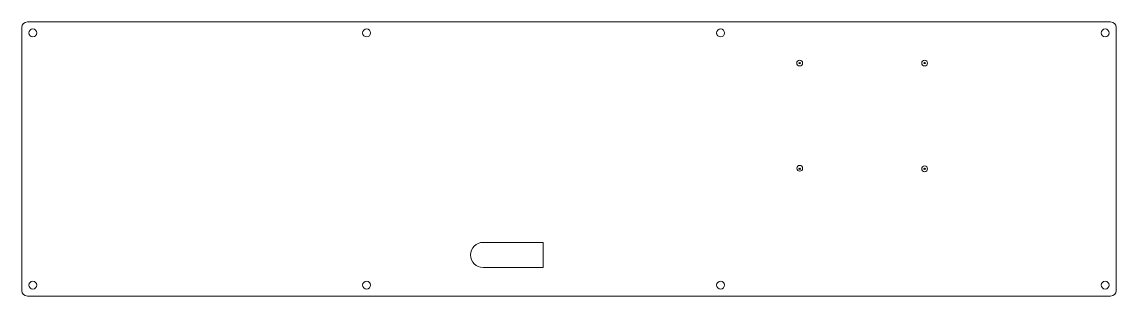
# Model space of a CAD drawing. Header units: inches. Extents: x -3.4 to 16.6, y -1 to 4.
import ezdxf

# ---------------------------------------------------------------- set-up
doc = ezdxf.new("R2010")
doc.units = ezdxf.units.IN
doc.header["$MEASUREMENT"] = 0

msp = doc.modelspace()

# ---------------------------------------------------------------- linework, layer by layer
at = {"color": 7, "linetype": 'Continuous', "lineweight": 15}
for p, q in [((-3.415, 3.869), (-3.415, -0.931)), ((16.485, 3.969), (-3.315, 3.969)), ((16.585, -0.931), (16.585, 3.869)), ((5.015, -0.051), (6.115, -0.051)), ((6.115, -0.051), (6.115, -0.511)), ((5.015, -0.511), (6.115, -0.511)), ((-3.315, -1.031), (16.485, -1.031))]:
    msp.add_line(p, q, dxfattribs=at)
for centre, radius in [((-3.215, 3.769), 0.072), ((2.885, 3.769), 0.072), ((9.355, 3.769), 0.072), ((16.385, 3.769), 0.072), ((10.801, 3.219), 0.0531), ((13.085, 3.219), 0.0531), ((10.802, 1.3), 0.0531), ((13.085, 1.29), 0.0531), ((-3.215, -0.831), 0.072), ((2.885, -0.831), 0.072), ((9.355, -0.831), 0.072), ((16.385, -0.831), 0.072)]:
    msp.add_circle(centre, radius, dxfattribs=at)
at = {"color": 7, "linetype": 'Continuous'}
for centre in [(10.801, 3.219), (13.085, 3.219), (10.801, 1.29), (13.085, 1.29)]:
    msp.add_circle(centre, 0.00984, dxfattribs=at)
at = {"color": 7, "linetype": 'Continuous', "lineweight": 15}
for centre, radius, start, end in [((-3.315, 3.869), 0.1, 90, 180), ((16.485, 3.869), 0.1, 0, 90), ((5.015, -0.281), 0.23, 90, 270), ((-3.315, -0.931), 0.1, 180, 270), ((16.485, -0.931), 0.1, 270, 0)]:
    msp.add_arc(centre, radius, start, end, dxfattribs=at)

doc.saveas('drawing.dxf')
